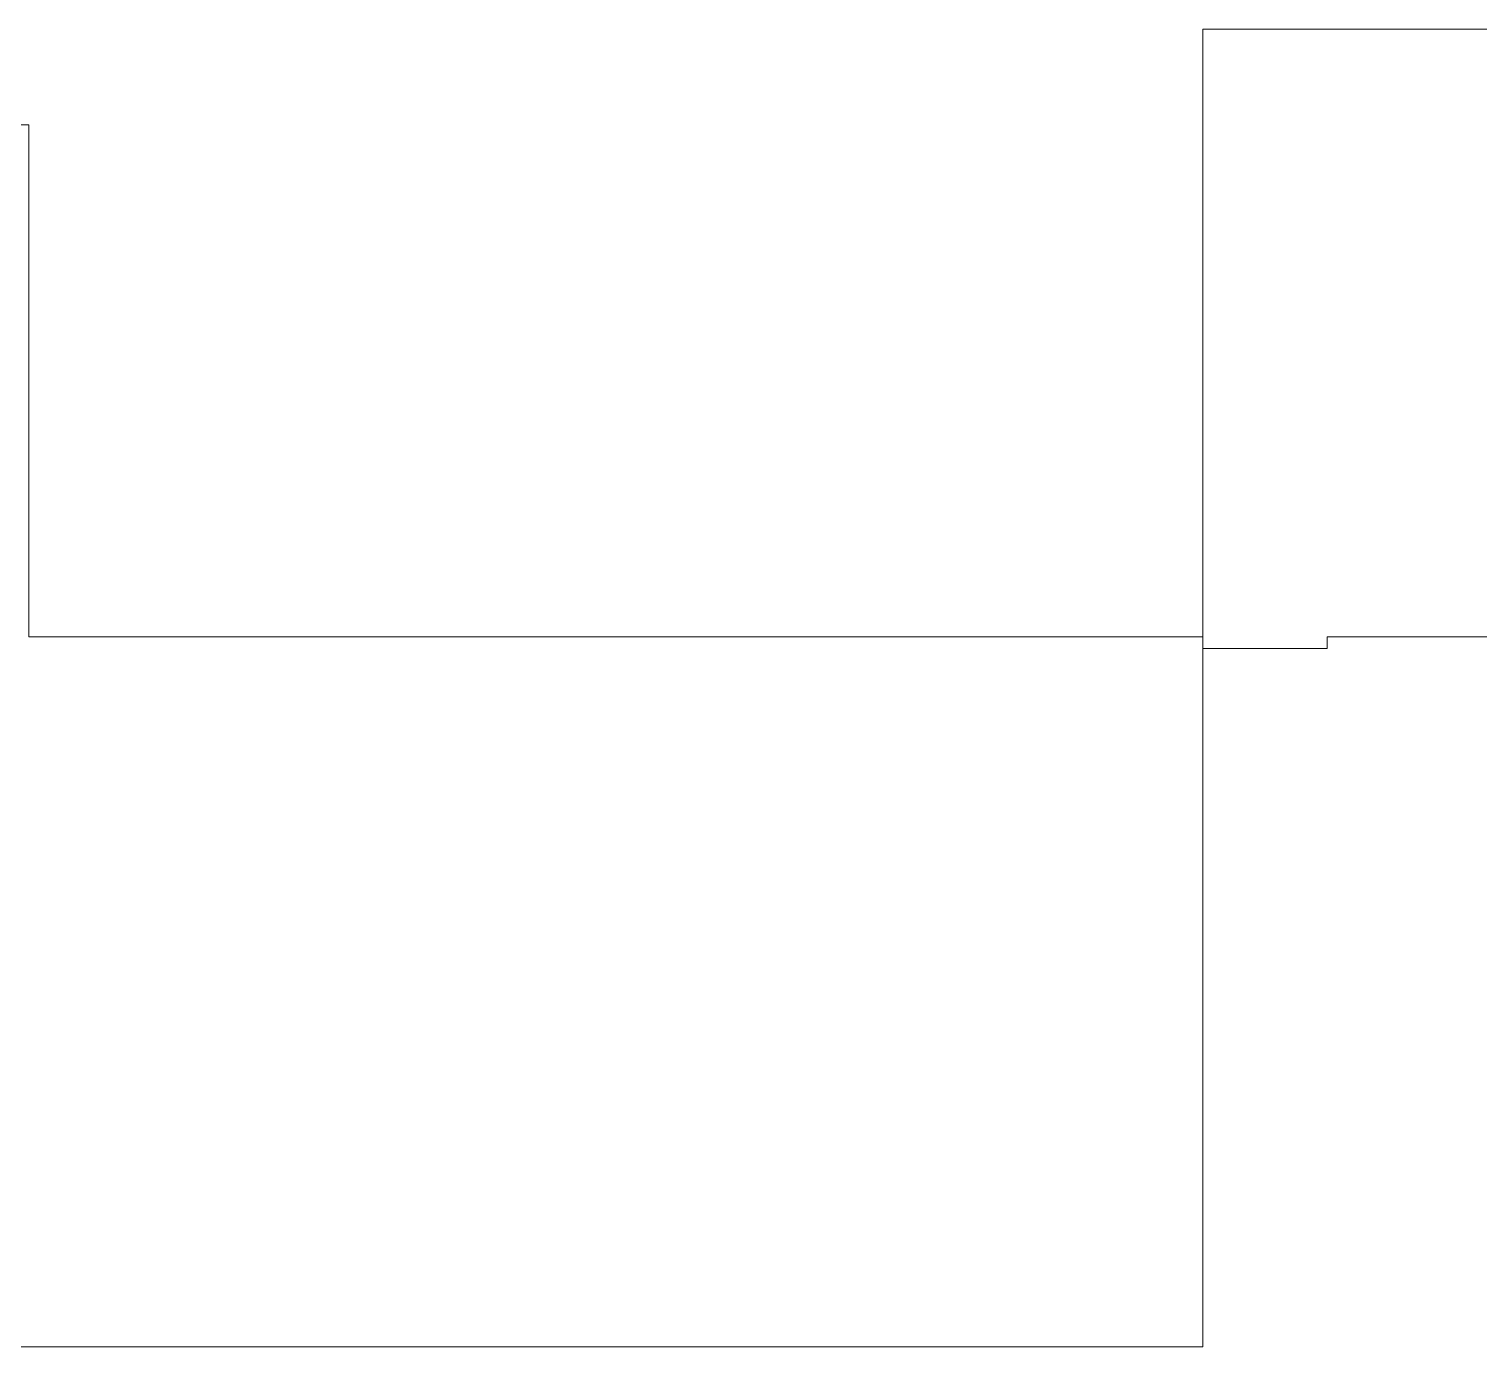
# Model space of a CAD drawing. Header units: millimetres. Extents: x -5300 to 98858, y -5196 to 93886.
# Drawn here: x 44700 to 61042, y 16700 to 31550 of the extents above; entities that cross this region are included whole.
import ezdxf

# ---------------------------------------------------------------- set-up
doc = ezdxf.new("R2010")
doc.units = ezdxf.units.MM
doc.layers.add('Генплан', color=7, linetype='Continuous', lineweight=9)

# ---------------------------------------------------------------- blocks, each defined once
blk = doc.blocks.new('Местность - Местность-379060-Подвал')
at = {"layer": 'Генплан', "color": 253, "true_color": 0xaaaaaa}
for p, q in [((57930, 31550), (57930, 31550)), ((57930, 31550), (57930, 24570)), ((57930, 31550), (57930, 24570)), ((59330, 31550), (57930, 31550)), ((57930, 31550), (57930, 31550)), ((59330, 31550), (57930, 31550)), ((57930, 31550), (59330, 31550)), ((57930, 24570), (57930, 31550)), ((59330, 31550), (59330, 31550)), ((59330, 31550), (72700, 31550)), ((72700, 31550), (59330, 31550)), ((59330, 31550), (59330, 31550)), ((72700, 31550), (59330, 31550)), ((44700, 30470), (37970, 30470)), ((44700, 30470), (37970, 30470)), ((37970, 30470), (44700, 30470)), ((44700, 24700), (44700, 30470)), ((44700, 30470), (44700, 30470)), ((44700, 24700), (44700, 30470)), ((44700, 30470), (44700, 30470)), ((44700, 30470), (44700, 24700)), ((44700, 24700), (44700, 24700)), ((54800, 24700), (44700, 24700)), ((44700, 24700), (44700, 24700)), ((54800, 24700), (44700, 24700)), ((44700, 24700), (54800, 24700)), ((54800, 24700), (54800, 24700)), ((54800, 24700), (57930, 24700)), ((57930, 24700), (54800, 24700)), ((54800, 24700), (54800, 24700)), ((57930, 24700), (54800, 24700)), ((57930, 24700), (57930, 16700)), ((57930, 24700), (57930, 24700)), ((57930, 16700), (57930, 24700)), ((57930, 24700), (57930, 24700)), ((57930, 16700), (57930, 24700)), ((72700, 24700), (59330, 24700)), ((59330, 24700), (59330, 24570)), ((59330, 24570), (59330, 24700)), ((59330, 24700), (59330, 24700)), ((59330, 24570), (59330, 24700)), ((59330, 24700), (59330, 24700)), ((59330, 24700), (72700, 24700)), ((59330, 24700), (72700, 24700)), ((57930, 24570), (57930, 24570)), ((59330, 24570), (57930, 24570)), ((57930, 24570), (57930, 24570)), ((57930, 24570), (59330, 24570)), ((57930, 24570), (59330, 24570)), ((59330, 24570), (59330, 24570)), ((59330, 24570), (59330, 24570)), ((44700, 16700), (37970, 16700)), ((37970, 16700), (44700, 16700)), ((37970, 16700), (44700, 16700)), ((54800, 16700), (44700, 16700)), ((44700, 16700), (44700, 16700)), ((44700, 16700), (44700, 16700)), ((44700, 16700), (54800, 16700)), ((44700, 16700), (54800, 16700)), ((57930, 16700), (54800, 16700)), ((54800, 16700), (54800, 16700)), ((54800, 16700), (54800, 16700)), ((54800, 16700), (57930, 16700)), ((54800, 16700), (57930, 16700)), ((57930, 16700), (57930, 16700)), ((57930, 16700), (57930, 16700))]:
    blk.add_line(p, q, dxfattribs=at)
blk = doc.blocks.new('Местность - Местность-379064-Подвал')
blk.add_blockref('Местность - Местность-379060-Подвал', (0, 0))

msp = doc.modelspace()

# ---------------------------------------------------------------- block references
at = {"layer": 'Генплан', "color": 253, "true_color": 0xaaaaaa}
msp.add_blockref('Местность - Местность-379064-Подвал', (0, 0), dxfattribs=at)

doc.saveas('drawing.dxf')
